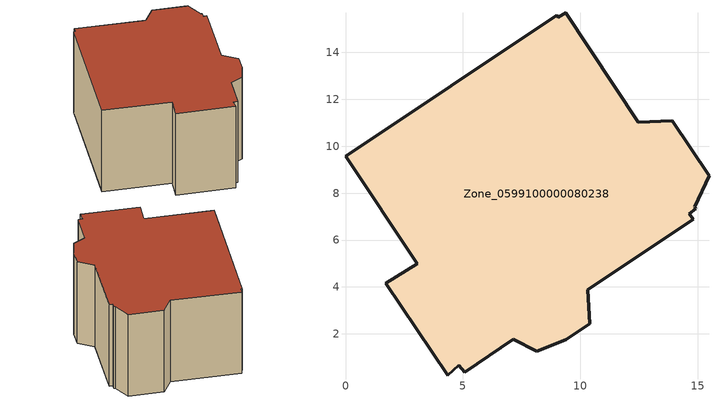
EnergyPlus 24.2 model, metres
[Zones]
Zone_0599100000080238
 floor ground (C_G): 14.94,7.33 14.66,7.11 14.81,6.88 10.32,3.88 10.4,2.43 9.38,1.75 8.16,1.26 7.16,1.77 5.08,0.37 4.83,0.66 4.36,0.23 1.72,4.15 3.05,5 0,9.58 9.01,15.57 9.07,15.49 9.38,15.69 12.48,11.01 13.92,11.08 15.49,8.74 14.88,7.41 z0
 wall outside (C_F): 7.16,1.77 8.16,1.26 9.38,1.75 10.4,2.43 10.32,3.88 14.81,6.88 14.66,7.11 14.94,7.33 14.88,7.41 15.49,8.74 13.92,11.08 12.48,11.01 9.38,15.69 9.07,15.49 9.01,15.57 0,9.58 3.05,5 1.72,4.15 4.36,0.23 4.83,0.66 5.08,0.37 7.16,1.77 z0:7.62
 roof outside (C_R): 14.66,7.11 14.94,7.33 14.88,7.41 15.49,8.74 13.92,11.08 12.48,11.01 9.38,15.69 9.07,15.49 9.01,15.57 0,9.58 3.05,5 1.72,4.15 4.36,0.23 4.83,0.66 5.08,0.37 7.16,1.77 8.16,1.26 9.38,1.75 10.4,2.43 10.32,3.88 14.81,6.88 z7.62
[BUILDING]
Pand.0599100000080238: North Axis=0; Terrain=City; Loads Convergence Tolerance Value=0.04; Temperature Convergence Tolerance Value=0.4; Solar Distribution=FullExterior; Maximum Number of Warmup Days=25; Minimum Number of Warmup Days=1
[Site:Location]
Rotterdam.The.Hague.AP_ZH_NLD Design_Conditions: Latitude=51.96; Longitude=4.45; Time Zone=1; Elevation=-4.5
[SITE:GROUNDTEMPERATURE:BUILDINGSURFACE]
18, 18, 18, 18, 18, 18, 18, 18, 18, 18, 18, 18
[MATERIAL] Thermal Absorptance=0.9; Solar Absorptance=0.7; Visible Absorptance=0.7
Name | Roughness | Thickness | Conductivity | Density | Specific Heat
G.D.1965 | MediumSmooth | 0.15 | 1 | 540 | 1210
F.D.1965 | Rough | 0.3 | 0.857143 | 1920 | 840
R.D.1965 | MediumRough | 0.2 | 0.08 | 1500 | 1000
[CONSTRUCTION]
C_G: G.D.1965
C_F: F.D.1965
C_R: R.D.1965
[ZONE]
Zone_0599100000080238: Type=1; Multiplier=1; Ceiling Height=Autocalculate; Volume=Autocalculate; Floor Area=autocalculate; Part of Total Floor Area=Yes
[ZONEINFILTRATION:DESIGNFLOWRATE]
Infil_Zone_0599100000080238: Zone or ZoneList or Space or SpaceList=Zone_0599100000080238; Schedule=AlwaysOn; Design Flow Rate Calculation Method=Flow/Area; Flow Rate per Floor Area=0.0042; Constant Term Coefficient=1; Temperature Term Coefficient=0; Velocity Term Coefficient=0; Velocity Squared Term Coefficient=0
[HVACTEMPLATE:ZONE:IDEALLOADSAIRSYSTEM]
Zone_0599100000080238: Maximum Heating Supply Air Temperature=50; Minimum Cooling Supply Air Temperature=13; Maximum Heating Supply Air Humidity Ratio=0.0156; Minimum Cooling Supply Air Humidity Ratio=0.0077; Heating Limit=NoLimit; Cooling Limit=NoLimit; Dehumidification Control Type=ConstantSensibleHeatRatio; Cooling Sensible Heat Ratio=0.7; Dehumidification Setpoint=60; Humidification Control Type=None; Humidification Setpoint=30; Outdoor Air Method=None; Outdoor Air Flow Rate per Person=0.00944; Outdoor Air Flow Rate per Zone Floor Area=0; Outdoor Air Flow Rate per Zone=0; Demand Controlled Ventilation Type=None; Outdoor Air Economizer Type=NoEconomizer; Heat Recovery Type=None; Sensible Heat Recovery Effectiveness=0.7; Latent Heat Recovery Effectiveness=0.65
[ZONECONTROL:THERMOSTAT]
ThermostatControl_Zone_0599100000080238: Zone or ZoneList=Zone_0599100000080238; Control Type Schedule=DualSetpointControlType; Control 1=Thermostat_Zone_0599100000080238; Temperature Difference Between Cutout And Setpoint=0
[THERMOSTATSETPOINT:DUALSETPOINT]
Thermostat_Zone_0599100000080238: Heating Setpoint Temperature Schedule=HeatingSetpoint_Zone_0599100000080238; Cooling Setpoint Temperature Schedule=CoolingSetpoint_Zone_0599100000080238
[SCHEDULE:COMPACT]
HeatingSetpoint_Zone_0599100000080238: Through: 12/31, For: AllDays, Until: 24:00, 21
CoolingSetpoint_Zone_0599100000080238: Through: 12/31, For: AllDays, Until: 24:00, 24
DualSetpointControlType: Through: 12/31, For: AllDays, Until: 24:00, 4
AlwaysOn: Through: 12/31, For: AllDays, Until: 24:00, 1
